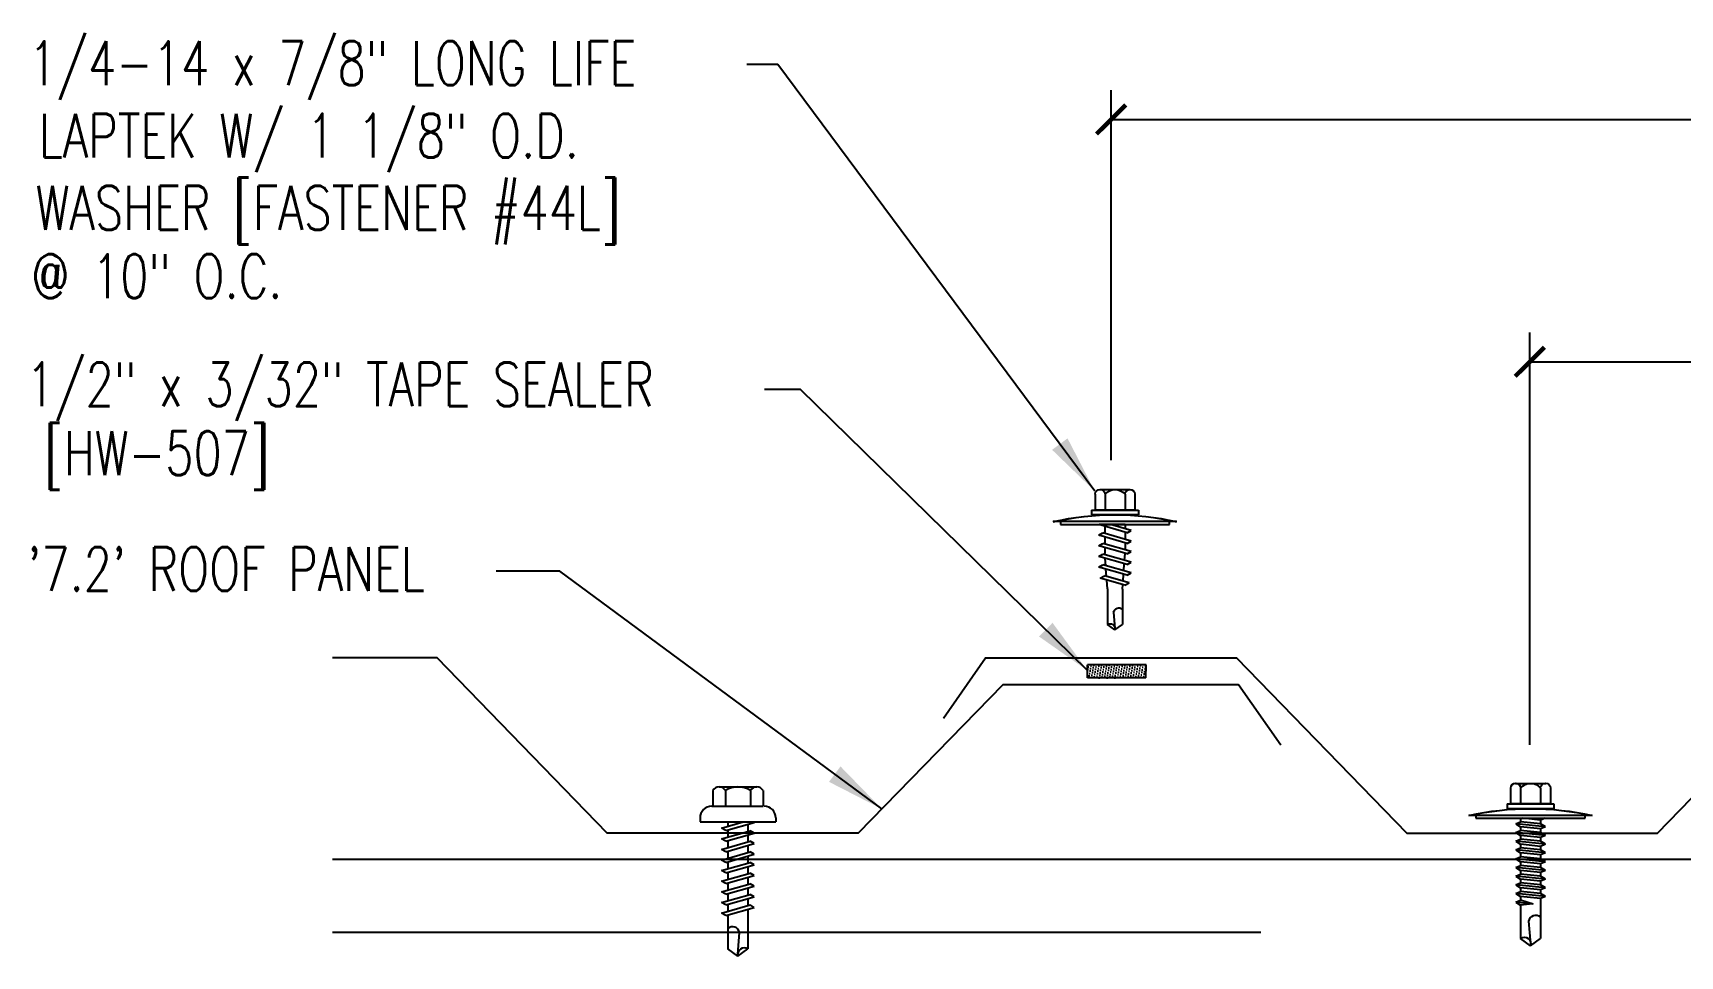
# Model space of a CAD drawing. Header units: inches. Extents: x -33163 to 19162, y -8858 to 30669.
# Drawn here: x -17122.29 to -17108.21, y 18027.98 to 18035.88 of the extents above; entities that cross this region are included whole.
import ezdxf

# ---------------------------------------------------------------- set-up
doc = ezdxf.new("R2010")
doc.units = ezdxf.units.IN
doc.linetypes.add('HIDDEN', pattern=[9.525, 6.35, -3.175])
doc.layers.get('0').update_dxf_attribs({"color": 9, "lineweight": 0})
doc.layers.get('Defpoints').update_dxf_attribs({"color": 254})
for name, color, linetype in [('FASTENER', 9, 'Continuous'), ('PANEL-S', 11, 'Continuous'), ('STLA', 12, 'Continuous'), ('TAPE', 9, 'Continuous'), ('TEXT', 7, 'Continuous')]:
    doc.layers.add(name, color=color, linetype=linetype)
doc.styles.add('TEXT', font='SIMPLEX.shx', dxfattribs={"width": 0.75, "height": 0.375})
doc.styles.add('TEXT1', font='ROMANS.shx', dxfattribs={"width": 0.75, "height": 0.375})
doc.dimstyles.new('DETAIL', dxfattribs={"dimscale": 4, "dimtxt": 0.375, "dimasz": 0.0625, "dimexe": 0.0625, "dimexo": 0.0625, "dimgap": 0.0625, "dimtad": 1, "dimdec": 4, "dimzin": 3, "dimdsep": 46, "dimlunit": 4, "dimtxsty": 'TEXT1', "dimblk": 'ARCHTICK', "dimcen": 0.0625, "dimclrd": 7, "dimclre": 7, "dimclrt": 2, "dimadec": 0, "dimazin": 0, "dimtfac": 0.6, "dimtdec": 4, "dimtmove": 0, "dimatfit": 3, "dimfxl": 1, "dimfrac": 2, "dimtolj": 1, "dimtzin": 0, "dimarcsym": 0})
doc.dimstyles.new('DETAIL$7', dxfattribs={"dimscale": 4, "dimtxt": 0.375, "dimasz": 0.125, "dimexe": 0.0625, "dimexo": 0.0625, "dimgap": 0.0625, "dimtad": 1, "dimdec": 4, "dimzin": 3, "dimdsep": 46, "dimlunit": 4, "dimtxsty": 'TEXT', "dimblk": 'ARCHTICK', "dimcen": 0.0625, "dimclrd": 7, "dimclre": 7, "dimclrt": 2, "dimadec": 0, "dimazin": 0, "dimtfac": 0.6, "dimtdec": 4, "dimtmove": 0, "dimatfit": 3, "dimfxl": 1, "dimfrac": 2, "dimtolj": 1, "dimtzin": 0, "dimarcsym": 0})

# ---------------------------------------------------------------- blocks, each defined once
blk = doc.blocks.new('_ArchTick')
at = {"color": 0, "linetype": 'ByBlock', "const_width": 0.15}
blk.add_lwpolyline([(-0.5, -0.5), (0.5, 0.5)], dxfattribs=at)
blk = doc.blocks.new('*D321')
at = {"layer": 'Defpoints', "color": 0, "transparency": 16777216}
for p in [(-17077.076, 18035.143), (-17113.076, 18031.977), (-17077.076, 18031.977)]:
    blk.add_point(p, dxfattribs=at)
at = {"layer": 'TEXT', "color": 7, "lineweight": -2, "transparency": 16777216}
for p, q in [((-17113.076, 18032.227), (-17113.076, 18035.393)), ((-17077.076, 18032.227), (-17077.076, 18035.393)), ((-17113.076, 18035.143), (-17077.076, 18035.143))]:
    blk.add_line(p, q, dxfattribs=at)
at = {"layer": 'TEXT', "color": 7, "lineweight": -2, "transparency": 16777216, "xscale": 0.25, "yscale": 0.25, "zscale": 0.25, "rotation": 180}
blk.add_blockref('_ArchTick', (-17113.076, 18035.143), dxfattribs=at)
at = {"layer": 'TEXT', "color": 7, "lineweight": -2, "transparency": 16777216, "xscale": 0.25, "yscale": 0.25, "zscale": 0.25}
blk.add_blockref('_ArchTick', (-17077.076, 18035.143), dxfattribs=at)
at = {"layer": 'TEXT', "color": 2, "transparency": 16777216, "insert": (-17095.076, 18035.616), "char_height": 0.375, "attachment_point": 5, "style": 'TEXT1'}
blk.add_mtext('\\A1;3\'-0"', dxfattribs=at)
blk = doc.blocks.new('A$C22B817AC')
at = {"layer": 'TAPE'}
h = blk.add_hatch(dxfattribs=at)
h.set_pattern_fill('DOTS', color=256, scale=0.35, angle=270, style=0)
h.set_pattern_definition([(270, (-46.173024, -15.338993), (0.021875, -0.0109375), [0, -0.021875])])
h.paths.add_polyline_path([(-1.948, 1.156), (-1.928, 1.267), (-2.421, 1.354), (-2.44, 1.243)])
for p, q in [((-2.44, 1.243), (-2.421, 1.354)), ((-2.421, 1.354), (-1.928, 1.267)), ((-2.44, 1.243), (-1.948, 1.156)), ((-1.948, 1.156), (-1.928, 1.267))]:
    blk.add_line(p, q, dxfattribs=at)
blk = doc.blocks.new('A$C7A213E49')
at = {"layer": 'FASTENER'}
for p, q in [((-0.766, 3.453), (-0.766, 3.317)), ((-0.466, 3.493), (-0.726, 3.493)), ((-0.681, 3.453), (-0.681, 3.317)), ((-0.511, 3.453), (-0.511, 3.317)), ((-0.425, 3.453), (-0.425, 3.317)), ((-0.394, 3.317), (-0.796, 3.317)), ((-0.796, 3.317), (-0.796, 3.276)), ((-0.796, 3.276), (-0.394, 3.276)), ((-0.766, 3.317), (-0.425, 3.317)), ((-0.766, 3.317), (-0.425, 3.317)), ((-0.394, 3.317), (-0.394, 3.276)), ((-1.122, 3.218), (-0.068, 3.218)), ((-1.062, 3.218), (-0.128, 3.218)), ((-1.062, 3.194), (-1.062, 3.218)), ((-0.128, 3.194), (-1.062, 3.194)), ((-0.734, 3.143), (-0.556, 3.194)), ((-0.698, 3.123), (-0.734, 3.143)), ((-0.734, 3.052), (-0.491, 3.121)), ((-0.698, 3.123), (-0.456, 3.192)), ((-0.698, 3.032), (-0.456, 3.101)), ((-0.681, 3.194), (-0.681, 3.158)), ((-0.681, 3.194), (-0.509, 3.194)), ((-0.681, 3.128), (-0.681, 3.067)), ((-0.509, 3.194), (-0.459, 3.194)), ((-0.509, 3.177), (-0.509, 3.116)), ((-0.456, 3.101), (-0.491, 3.121)), ((-0.456, 3.192), (-0.459, 3.194)), ((-0.128, 3.218), (-0.128, 3.194)), ((-0.698, 3.032), (-0.734, 3.052)), ((-0.734, 2.961), (-0.491, 3.03)), ((-0.698, 2.941), (-0.734, 2.961)), ((-0.698, 2.941), (-0.456, 3.01)), ((-0.681, 3.037), (-0.681, 2.976)), ((-0.509, 3.086), (-0.509, 3.025)), ((-0.509, 2.995), (-0.509, 2.946)), ((-0.456, 3.01), (-0.491, 3.03)), ((-0.734, 2.87), (-0.491, 2.939)), ((-0.698, 2.85), (-0.734, 2.87)), ((-0.734, 2.779), (-0.491, 2.849)), ((-0.698, 2.85), (-0.456, 2.919)), ((-0.698, 2.759), (-0.456, 2.828)), ((-0.677, 2.886), (-0.681, 2.946)), ((-0.671, 2.797), (-0.675, 2.857)), ((-0.516, 2.841), (-0.512, 2.903)), ((-0.509, 2.934), (-0.509, 2.946)), ((-0.456, 2.919), (-0.491, 2.939)), ((-0.456, 2.828), (-0.491, 2.849)), ((-0.698, 2.759), (-0.734, 2.779)), ((-0.715, 2.694), (-0.505, 2.754)), ((-0.679, 2.674), (-0.715, 2.694)), ((-0.679, 2.674), (-0.469, 2.734)), ((-0.664, 2.708), (-0.669, 2.768)), ((-0.66, 2.641), (-0.662, 2.679)), ((-0.53, 2.642), (-0.525, 2.718)), ((-0.523, 2.749), (-0.518, 2.811)), ((-0.469, 2.734), (-0.505, 2.754)), ((-0.66, 2.641), (-0.66, 2.337)), ((-0.53, 2.641), (-0.53, 2.337)), ((-0.596, 2.303), (-0.584, 2.443)), ((-0.595, 2.291), (-0.66, 2.337)), ((-0.595, 2.291), (-0.53, 2.337))]:
    blk.add_line(p, q, dxfattribs=at)
blk.add_lwpolyline([(-0.068, 3.218, 0.111111), (-1.122, 3.218)], format="xyb", dxfattribs=at)
for centre, radius, start, end in [((-0.723, 3.451), 0.0426, 2.4366, 177.5634), ((-0.596, 3.384), 0.109, 38.8845, 141.1155), ((-0.468, 3.451), 0.0426, 2.5229, 177.4771), ((-0.595, 0.874), 2.402, 77.3196, 102.6804), ((-0.595, 0.874), 2.402, 77.3196, 102.6804), ((-0.52, 2.641), 0.01, 175.9484, 180), ((-0.629, 2.434), 0.0461, 11.1445, 130.906), ((-0.554, 2.302), 0.0422, 55.4585, 194.8454)]:
    blk.add_arc(centre, radius, start, end, dxfattribs=at)
blk = doc.blocks.new('A$C43472860')
at = {"layer": 'FASTENER'}
for p, q in [((-1.794, 0.632), (-1.794, 0.497)), ((-1.494, 0.673), (-1.754, 0.673)), ((-1.709, 0.632), (-1.709, 0.497)), ((-1.538, 0.632), (-1.538, 0.497)), ((-1.453, 0.632), (-1.453, 0.497)), ((-1.422, 0.497), (-1.823, 0.497)), ((-1.823, 0.497), (-1.823, 0.456)), ((-1.823, 0.456), (-1.422, 0.456)), ((-1.794, 0.497), (-1.453, 0.497)), ((-1.794, 0.497), (-1.453, 0.497)), ((-1.422, 0.497), (-1.422, 0.456)), ((-2.15, 0.398), (-1.095, 0.398)), ((-2.09, 0.398), (-1.156, 0.398)), ((-2.09, 0.374), (-2.09, 0.398)), ((-1.156, 0.374), (-2.09, 0.374)), ((-1.751, 0.301), (-1.709, 0.326)), ((-1.751, 0.301), (-1.496, 0.326)), ((-1.751, 0.301), (-1.709, 0.284)), ((-1.747, 0.374), (-1.709, 0.358)), ((-1.709, 0.358), (-1.556, 0.374)), ((-1.709, 0.358), (-1.709, 0.326)), ((-1.709, 0.326), (-1.538, 0.344)), ((-1.709, 0.284), (-1.538, 0.301)), ((-1.709, 0.284), (-1.709, 0.252)), ((-1.538, 0.374), (-1.538, 0.344)), ((-1.496, 0.326), (-1.538, 0.344)), ((-1.496, 0.326), (-1.538, 0.301)), ((-1.538, 0.301), (-1.538, 0.269)), ((-1.156, 0.398), (-1.156, 0.374)), ((-1.751, 0.226), (-1.709, 0.252)), ((-1.751, 0.226), (-1.496, 0.252)), ((-1.751, 0.226), (-1.709, 0.209)), ((-1.751, 0.152), (-1.709, 0.177)), ((-1.751, 0.152), (-1.496, 0.177)), ((-1.751, 0.152), (-1.709, 0.134)), ((-1.709, 0.252), (-1.538, 0.269)), ((-1.709, 0.209), (-1.538, 0.226)), ((-1.709, 0.209), (-1.709, 0.177)), ((-1.709, 0.177), (-1.538, 0.194)), ((-1.709, 0.134), (-1.538, 0.152)), ((-1.496, 0.252), (-1.538, 0.269)), ((-1.496, 0.252), (-1.538, 0.226)), ((-1.538, 0.226), (-1.538, 0.194)), ((-1.496, 0.177), (-1.538, 0.194)), ((-1.496, 0.177), (-1.538, 0.152)), ((-1.538, 0.152), (-1.538, 0.12)), ((-1.751, 0.077), (-1.709, 0.103)), ((-1.751, 0.077), (-1.496, 0.103)), ((-1.751, 0.077), (-1.709, 0.06)), ((-1.751, 0.002), (-1.709, 0.028)), ((-1.751, 0.002), (-1.496, 0.028)), ((-1.751, 0.002), (-1.709, -0.015)), ((-1.709, 0.134), (-1.709, 0.103)), ((-1.709, 0.103), (-1.538, 0.12)), ((-1.709, 0.06), (-1.538, 0.077)), ((-1.709, 0.06), (-1.709, 0.028)), ((-1.709, 0.028), (-1.538, 0.045)), ((-1.709, -0.015), (-1.538, 0.002)), ((-1.496, 0.103), (-1.538, 0.12)), ((-1.496, 0.103), (-1.538, 0.077)), ((-1.538, 0.077), (-1.538, 0.045)), ((-1.496, 0.028), (-1.538, 0.045)), ((-1.496, 0.028), (-1.538, 0.002)), ((-1.538, 0.002), (-1.538, -0.029)), ((-1.751, -0.072), (-1.709, -0.046)), ((-1.751, -0.072), (-1.496, -0.046)), ((-1.751, -0.072), (-1.709, -0.089)), ((-1.751, -0.147), (-1.709, -0.121)), ((-1.751, -0.147), (-1.496, -0.121)), ((-1.709, -0.015), (-1.709, -0.046)), ((-1.709, -0.046), (-1.538, -0.029)), ((-1.709, -0.089), (-1.538, -0.072)), ((-1.709, -0.089), (-1.709, -0.121)), ((-1.709, -0.121), (-1.538, -0.104)), ((-1.496, -0.046), (-1.538, -0.029)), ((-1.496, -0.046), (-1.538, -0.072)), ((-1.538, -0.072), (-1.538, -0.104)), ((-1.496, -0.121), (-1.538, -0.104)), ((-1.496, -0.121), (-1.538, -0.147)), ((-1.751, -0.147), (-1.709, -0.164)), ((-1.751, -0.221), (-1.709, -0.196)), ((-1.751, -0.221), (-1.496, -0.196)), ((-1.751, -0.221), (-1.709, -0.238)), ((-1.751, -0.296), (-1.709, -0.27)), ((-1.751, -0.296), (-1.496, -0.27)), ((-1.709, -0.164), (-1.538, -0.147)), ((-1.709, -0.164), (-1.709, -0.196)), ((-1.709, -0.196), (-1.538, -0.178)), ((-1.709, -0.238), (-1.538, -0.221)), ((-1.709, -0.238), (-1.709, -0.27)), ((-1.709, -0.27), (-1.538, -0.253)), ((-1.538, -0.147), (-1.538, -0.178)), ((-1.496, -0.196), (-1.538, -0.178)), ((-1.496, -0.196), (-1.538, -0.221)), ((-1.538, -0.221), (-1.538, -0.253)), ((-1.496, -0.27), (-1.538, -0.253)), ((-1.496, -0.27), (-1.538, -0.296)), ((-1.751, -0.296), (-1.709, -0.313)), ((-1.709, -0.313), (-1.538, -0.296)), ((-1.709, -0.313), (-1.709, -0.654)), ((-1.645, -0.36), (-1.538, -0.328)), ((-1.645, -0.36), (-1.496, -0.345)), ((-1.641, -0.359), (-1.538, -0.37)), ((-1.538, -0.296), (-1.538, -0.328)), ((-1.538, -0.319), (-1.538, -0.328)), ((-1.496, -0.345), (-1.538, -0.328)), ((-1.496, -0.345), (-1.538, -0.37)), ((-1.538, -0.37), (-1.538, -0.654)), ((-1.538, -0.37), (-1.538, -0.402)), ((-1.625, -0.701), (-1.609, -0.506)), ((-1.623, -0.718), (-1.709, -0.654)), ((-1.623, -0.718), (-1.538, -0.654))]:
    blk.add_line(p, q, dxfattribs=at)
blk.add_lwpolyline([(-1.095, 0.398, 0.111111), (-2.15, 0.398)], format="xyb", dxfattribs=at)
for centre, radius, start, end in [((-1.751, 0.631), 0.0426, 2.4366, 177.5634), ((-1.623, 0.564), 0.109, 38.8845, 141.1155), ((-1.496, 0.631), 0.0426, 2.5229, 177.4771), ((-1.623, -1.946), 2.402, 77.3196, 102.6804), ((-1.623, -1.946), 2.402, 77.3196, 102.6804), ((-1.668, -0.515), 0.0603, 8.0927, 132.2045), ((-1.57, -0.7), 0.056, 54.988, 198.4255)]:
    blk.add_arc(centre, radius, start, end, dxfattribs=at)
blk = doc.blocks.new('fz2')
at = {"layer": 'FASTENER'}
for p, q in [((-0.215, 0.305), (-0.215, 0.171)), ((-0.161, 0.337), (0.161, 0.337)), ((-0.107, 0.305), (-0.107, 0.171)), ((0.107, 0.305), (0.107, 0.171)), ((0.215, 0.305), (0.215, 0.171)), ((-0.224, 0.171), (0.215, 0.171)), ((-0.324, 0.071), (-0.324, 0.037)), ((-0.324, 0.037), (0.324, 0.037)), ((-0.139, -0.016), (0.046, 0.037)), ((-0.104, -0.036), (0.139, 0.033)), ((-0.086, 0.037), (0.086, 0.037)), ((-0.086, 0.037), (-0.086, -0.001)), ((0.086, 0.037), (0.133, 0.037)), ((0.086, 0.018), (0.086, -0.042)), ((0.139, 0.033), (0.133, 0.037)), ((0.324, 0.071), (0.324, 0.037)), ((-0.104, -0.036), (-0.139, -0.016)), ((-0.139, -0.107), (0.104, -0.038)), ((-0.104, -0.127), (-0.139, -0.107)), ((-0.139, -0.198), (0.104, -0.128)), ((-0.104, -0.127), (0.139, -0.058)), ((-0.086, -0.031), (-0.086, -0.092)), ((-0.086, -0.122), (-0.086, -0.183)), ((0.086, -0.073), (0.086, -0.133)), ((0.139, -0.058), (0.104, -0.038)), ((0.139, -0.149), (0.104, -0.128)), ((-0.104, -0.218), (-0.139, -0.198)), ((-0.139, -0.289), (0.104, -0.219)), ((-0.104, -0.218), (0.139, -0.149)), ((-0.104, -0.309), (0.139, -0.239)), ((-0.086, -0.213), (-0.086, -0.274)), ((0.086, -0.164), (0.086, -0.224)), ((0.086, -0.255), (0.086, -0.315)), ((0.139, -0.239), (0.104, -0.219)), ((-0.104, -0.309), (-0.139, -0.289)), ((-0.139, -0.38), (0.104, -0.31)), ((-0.104, -0.4), (-0.139, -0.38)), ((-0.139, -0.47), (0.104, -0.401)), ((-0.104, -0.4), (0.139, -0.33)), ((-0.104, -0.491), (0.139, -0.421)), ((-0.086, -0.304), (-0.086, -0.364)), ((-0.086, -0.395), (-0.086, -0.455)), ((0.086, -0.345), (0.086, -0.406)), ((0.139, -0.33), (0.104, -0.31)), ((0.139, -0.421), (0.104, -0.401)), ((-0.104, -0.491), (-0.139, -0.47)), ((-0.139, -0.561), (0.104, -0.492)), ((-0.104, -0.581), (-0.139, -0.561)), ((-0.104, -0.581), (0.139, -0.512)), ((-0.086, -0.486), (-0.086, -0.546)), ((0.086, -0.436), (0.086, -0.497)), ((0.086, -0.527), (0.086, -0.588)), ((0.139, -0.512), (0.104, -0.492)), ((-0.139, -0.652), (0.104, -0.583)), ((-0.104, -0.672), (-0.139, -0.652)), ((-0.139, -0.743), (0.104, -0.674)), ((-0.104, -0.672), (0.139, -0.603)), ((-0.104, -0.763), (0.139, -0.694)), ((-0.086, -0.577), (-0.086, -0.637)), ((-0.086, -0.667), (-0.086, -0.728)), ((0.086, -0.618), (0.086, -0.679)), ((0.139, -0.603), (0.104, -0.583)), ((0.139, -0.694), (0.104, -0.674)), ((-0.104, -0.763), (-0.139, -0.743)), ((-0.086, -0.758), (-0.086, -1.05)), ((0.086, -0.709), (0.086, -1.05)), ((-0.002, -1.095), (0.014, -0.909)), ((0, -1.111), (-0.086, -1.05)), ((0, -1.111), (0.086, -1.05))]:
    blk.add_line(p, q, dxfattribs=at)
for centre, radius, start, end in [((-0.161, 0.274), 0.0628, 29.8754, 150.1246), ((0, 0.141), 0.196, 56.9974, 123.0026), ((0.161, 0.274), 0.0628, 29.8754, 150.1246), ((-0.224, 0.071), 0.1, 90, 180), ((0.224, 0.071), 0.1, 0, 90), ((-0.046, -0.921), 0.0615, 11.1445, 130.906), ((0.054, -1.097), 0.0563, 55.4585, 194.8454)]:
    blk.add_arc(centre, radius, start, end, dxfattribs=at)

msp = doc.modelspace()

# ---------------------------------------------------------------- linework, layer by layer
at = {"layer": 'PANEL-S'}
for points in [[(-17111.62513, 18029.78882), (-17111.98648, 18030.30488), (-17114.00147, 18030.30488), (-17115.23864, 18029.03571), (-17117.38464, 18029.03571), (-17118.83864, 18030.53571), (-17119.73319, 18030.53571)], [(-17114.51062, 18030.01964), (-17114.14927, 18030.53571), (-17112.00327, 18030.53571), (-17110.54927, 18029.03571), (-17108.40327, 18029.03571), (-17106.94927, 18030.53571), (-17104.80327, 18030.53571), (-17103.34927, 18029.03571), (-17101.20327, 18029.03571), (-17099.74927, 18030.53571), (-17097.60327, 18030.53571), (-17096.14927, 18029.03571), (-17094.00327, 18029.03571), (-17092.54927, 18030.53571), (-17090.40327, 18030.53571), (-17088.94927, 18029.03571), (-17086.80327, 18029.03571), (-17085.34927, 18030.53571), (-17083.20327, 18030.53571), (-17081.74927, 18029.03571), (-17079.60327, 18029.03571), (-17078.14927, 18030.53571), (-17076.00327, 18030.53571), (-17075.64191, 18030.01964)]]:
    msp.add_lwpolyline(points, dxfattribs=at)
at = {"layer": 'STLA'}
msp.add_line((-17119.73319, 18028.81333), (-17070.41934, 18028.81333), dxfattribs=at)
at = {"layer": 'STLA', "linetype": 'HIDDEN', "ltscale": 1.25}
msp.add_line((-17119.73319, 18028.18833), (-17070.41934, 18028.18833), dxfattribs=at)
at = {"layer": 'TEXT', "color": 7}
for p, q in [((-17109.49619, 18029.79183), (-17109.49619, 18033.31967)), ((-17109.49619, 18033.06967), (-17102.29619, 18033.06967))]:
    msp.add_line(p, q, dxfattribs=at)

# ---------------------------------------------------------------- block references
at = {"layer": 'FASTENER', "rotation": 4.169072577684555e-05}
msp.add_blockref('fz2', (-17116.26713, 18029.0953), dxfattribs=at)
at = {"layer": 'TEXT', "color": 7, "xscale": 0.25, "yscale": 0.25, "zscale": 0.25, "rotation": 180}
msp.add_blockref('_ArchTick', (-17109.49619, 18033.06967), dxfattribs=at)
at = {"layer": 'TEXT', "ltscale": 0.5, "xscale": -1}
for name, p in [('A$C7A213E49', (-17113.63835, 18028.48375)), ('A$C43472860', (-17111.11326, 18028.78923))]:
    msp.add_blockref(name, p, dxfattribs=at)
at = {"layer": 'TEXT', "xscale": -1, "rotation": 350.0000000000001}
msp.add_blockref('A$C22B817AC', (-17115.39707, 18029.56393), dxfattribs=at)

# ---------------------------------------------------------------- texts
at = {"layer": 'TEXT', "style": 'TEXT1', "width": 0.75}
for s, p in [('1/4-14 x 7/8" LONG LIFE', (-17122.33037, 18035.43675)), ('LAPTEK W/ 1 1/8" O.D.', (-17122.24358, 18034.81658)), ('WASHER [FASTENER #44L]', (-17122.27154, 18034.19854)), ('@ 10" O.C.', (-17122.30792, 18033.61418)), ('1/2" x 3/32" TAPE SEALER', (-17122.35102, 18032.68926)), ('[HW-507] ', (-17122.19944, 18032.09935)), ("'7.2' ROOF PANEL", (-17122.34298, 18031.10824))]:
    msp.add_text(s, height=0.375, dxfattribs=at).set_placement(p)

# ---------------------------------------------------------------- dimensions: what is measured, and where the dimension line sits
at = {"layer": 'TEXT'}
dim = msp.add_linear_dim(base=(-17077.07627, 18035.14326), p1=(-17113.07627, 18031.97699), p2=(-17077.07627, 18031.97699), dimstyle='DETAIL', dxfattribs=at)
dim.commit()
dim.dimension.update_dxf_attribs({"geometry": '*D321', "text_midpoint": (-17095.07627, 18035.61648)})

# ---------------------------------------------------------------- leaders
at = {"layer": 'TEXT', "ltscale": 0.5}
for points in [[(-17113.21669, 18031.96354), (-17115.92717, 18035.61323), (-17116.19167, 18035.61323)], [(-17113.27801, 18030.42702), (-17115.73116, 18032.83325), (-17116.04116, 18032.83325)], [(-17115.03699, 18029.24375), (-17117.79017, 18031.27804), (-17118.33488, 18031.27804)]]:
    msp.add_leader(points, dimstyle='DETAIL$7', dxfattribs=at)

doc.saveas('drawing.dxf')
